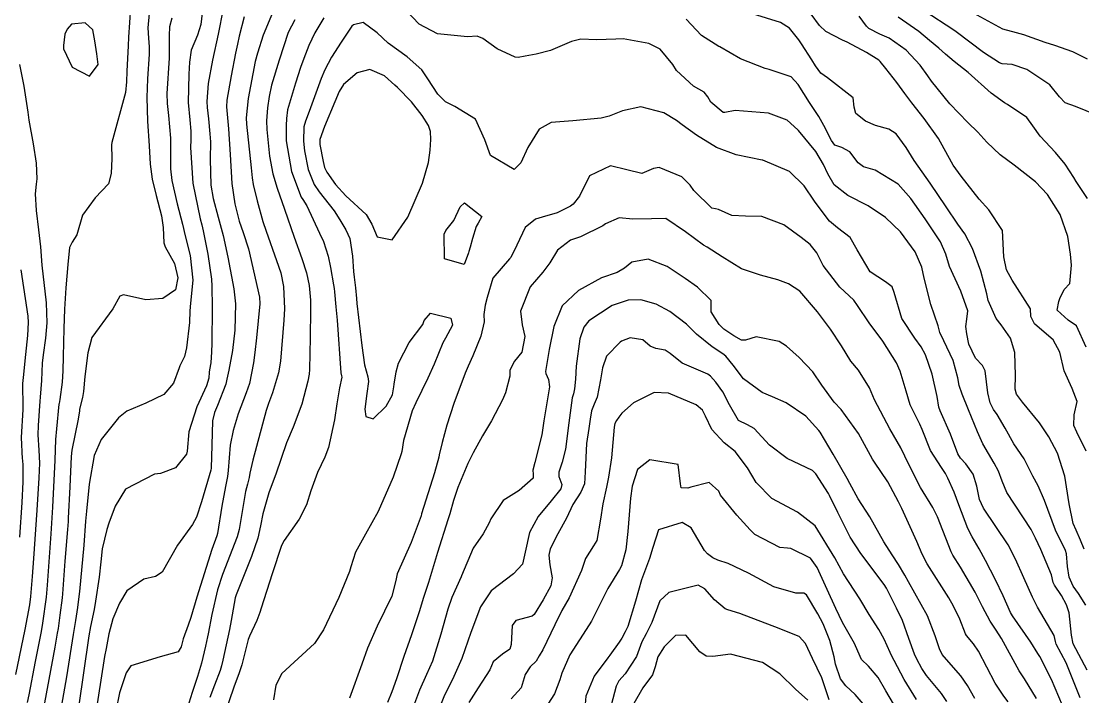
# Model space of a CAD drawing. Header units: feet. Extents: x 1313709 to 1317500, y 405869 to 411659.
# Drawn here: x 1316083 to 1316373.1, y 408357.8 to 408542.4 of the extents above; entities that cross this region are included whole.
import ezdxf

# ---------------------------------------------------------------- set-up
doc = ezdxf.new("R2010")
doc.units = ezdxf.units.FT
doc.layers.add('C-TOPO-MAJR', color=32, linetype='CONTINUOUS')

msp = doc.modelspace()

# ---------------------------------------------------------------- linework, layer by layer
at = {"layer": 'C-TOPO-MAJR'}
for points in [[(1316113.12, 408550.14), (1316112.28, 408537.97), (1316112.19, 408535.64), (1316111.87, 408528.75), (1316111.76, 408525.81), (1316111.53, 408522.84), (1316107.77, 408509.25), (1316107.69, 408508.56), (1316107.76, 408504.82), (1316107.57, 408500.76), (1316106.82, 408497.9), (1316103.25, 408494.11), (1316099.71, 408489.35), (1316098.21, 408484.03), (1316096.89, 408481.95), (1316096.21, 408480.53), (1316095.72, 408475.91), (1316095.18, 408469.49), (1316094.86, 408463.72), (1316094.63, 408458.44), (1316094.43, 408450.78), (1316094.42, 408446.85), (1316094.23, 408443.74), (1316093.57, 408438.98), (1316093.34, 408437.9), (1316093.31, 408437.72), (1316092.61, 408430.98), (1316092.36, 408428.06), (1316092.16, 408422.45), (1316091.55, 408409.62), (1316091.36, 408406.7), (1316091.07, 408402.27), (1316090.14, 408388.28), (1316089.82, 408384.97), (1316088.85, 408377.87), (1316088.46, 408375.59), (1316086.82, 408367.42), (1316085.04, 408358.29), (1316084.67, 408356.2)], [(1316138.2, 408545.75), (1316136.87, 408538.85), (1316135.27, 408531.7), (1316134.09, 408525.35), (1316133.75, 408520.4), (1316133.85, 408518.81), (1316134.19, 408515.71), (1316134.59, 408511.6), (1316134.72, 408509.36), (1316134.67, 408504.71), (1316134.86, 408497.54), (1316135.47, 408493.88), (1316136.81, 408488.83), (1316138.15, 408483.84), (1316139.48, 408477.93), (1316141.14, 408469.24), (1316141.58, 408465.13), (1316141.39, 408457.94), (1316140.74, 408452.35), (1316139.74, 408447.05), (1316139.23, 408444.57), (1316138.89, 408443.2), (1316136.69, 408437.36), (1316135.84, 408435.42), (1316135.27, 408433.21), (1316135.14, 408426.51), (1316134.93, 408420.21), (1316134.84, 408419.71), (1316132.24, 408411.09), (1316130.94, 408406.87), (1316129.83, 408404.85), (1316125.71, 408399.2), (1316121.54, 408391.83), (1316119.74, 408390.61), (1316116.52, 408389.92), (1316111.89, 408386.75), (1316109.87, 408383.33), (1316108.05, 408379.05), (1316106.95, 408374.99), (1316106.21, 408370.99), (1316105.79, 408368.79), (1316103.15, 408351.75)], [(1316374.27, 408365.07), (1316370.47, 408372.27), (1316369.99, 408374.59), (1316369.4, 408380.74), (1316368.71, 408382.89), (1316367.3, 408385.49), (1316365.4, 408388.26), (1316365.05, 408389.05), (1316364.58, 408391.09), (1316361.63, 408397.99), (1316360.17, 408401.1), (1316358.97, 408403.49), (1316352.39, 408413.61), (1316351.04, 408416.69), (1316350.06, 408419.47), (1316348.86, 408421.58), (1316345.79, 408426.86), (1316344.35, 408430.21), (1316341.86, 408436.21), (1316340.13, 408440.48), (1316339.37, 408442.84), (1316338.96, 408444.94), (1316337.7, 408449.68), (1316335.1, 408455.06), (1316334.09, 408457.34), (1316333.6, 408459.09), (1316331.55, 408464.92), (1316329.76, 408472.18), (1316329.15, 408475.12), (1316327.3, 408479.34), (1316323.31, 408484.81), (1316319.22, 408488.73), (1316314.48, 408491.88), (1316308.93, 408494.77), (1316305.18, 408497.62), (1316303.4, 408500.67), (1316302.26, 408503.18), (1316300.13, 408506.77), (1316295.38, 408512.48), (1316295.25, 408512.64), (1316292.33, 408515.28), (1316287.2, 408517.21), (1316278.09, 408518), (1316275.26, 408517.4), (1316274.8, 408517.46), (1316271.44, 408520.22), (1316270.66, 408521.68), (1316269.6, 408522.95), (1316266.71, 408524.63), (1316262.11, 408528.85), (1316261.08, 408530.53), (1316257.61, 408534.7), (1316254.53, 408536.27), (1316247.5, 408537.53), (1316245.51, 408537.45), (1316240.18, 408537.29), (1316235.98, 408537.45), (1316233.4, 408536.81), (1316227.67, 408534.37), (1316223.74, 408533.36), (1316220.73, 408532.79), (1316218.85, 408532.46), (1316218.03, 408532.54), (1316213.09, 408534.84), (1316209.12, 408537.6), (1316207.59, 408538.3), (1316204.93, 408538.13), (1316196.8, 408538.93), (1316191.78, 408541.56), (1316188.14, 408545.34)], [(1316118, 408544.48), (1316117.65, 408540.51), (1316117.77, 408537.73), (1316117.96, 408535.36), (1316117.96, 408533.34), (1316117.53, 408526.66), (1316117.31, 408521.56), (1316117.47, 408515.07), (1316117.93, 408508.29), (1316118.28, 408503.28), (1316118.79, 408499.16), (1316119.84, 408494.77), (1316121.34, 408489.17), (1316121.82, 408486.02), (1316121.98, 408481.82), (1316122.37, 408480.69), (1316124.93, 408476.18), (1316125.82, 408472.21), (1316125.19, 408469.01), (1316121.67, 408466.58), (1316117.1, 408466.23), (1316110.93, 408467.56), (1316109.94, 408467.25), (1316108, 408463.8), (1316102.29, 408455.92), (1316101.18, 408451.72), (1316100.43, 408445.26), (1316100.01, 408441.18), (1316099.75, 408439.58), (1316098.97, 408436.39), (1316098.9, 408435.88), (1316098.59, 408433.66), (1316096.86, 408425.16), (1316096.66, 408423.4), (1316096.27, 408415.19), (1316095.85, 408406.59), (1316095.79, 408405.68), (1316095.62, 408403.5), (1316094.93, 408394.86), (1316094.28, 408385.89), (1316094.17, 408384.78), (1316093.56, 408380.07), (1316093.06, 408376.4), (1316092.87, 408375.14), (1316092.23, 408371.35), (1316089.41, 408356.1)], [(1316124.16, 408543.2), (1316123.52, 408540.81), (1316123.46, 408538.47), (1316123.4, 408532.26), (1316122.83, 408522.61), (1316122.87, 408519.91), (1316123.28, 408516.61), (1316123.76, 408510.39), (1316123.77, 408508.08), (1316123.84, 408501.99), (1316124.17, 408498.81), (1316125.65, 408492.43), (1316127.1, 408486.87), (1316127.84, 408483.75), (1316129.14, 408478.33), (1316129.86, 408471.57), (1316129.29, 408465.36), (1316129.11, 408463.24), (1316128.96, 408460.07), (1316128.16, 408453.09), (1316127.67, 408450.73), (1316126.39, 408448.2), (1316126.14, 408447.66), (1316124.64, 408443.48), (1316122, 408440.34), (1316117.1, 408437.98), (1316111.91, 408435.85), (1316109.59, 408434), (1316104.84, 408428.11), (1316102.97, 408423.74), (1316101.54, 408415.85), (1316100.8, 408408.54), (1316100.58, 408405.78), (1316100.1, 408399.17), (1316098.97, 408386.59), (1316098.68, 408384.44), (1316098.36, 408382.19), (1316097.84, 408378.58), (1316097.24, 408374.79), (1316095.39, 408363.22), (1316093.76, 408353.92)], [(1316132.42, 408544.54), (1316132.08, 408541.42), (1316131.15, 408538.57), (1316129.46, 408534.49), (1316128.97, 408531.16), (1316128.77, 408527.93), (1316128.59, 408520.17), (1316129.12, 408515.42), (1316129.39, 408512.34), (1316129.33, 408509.99), (1316129.28, 408507.84), (1316129.91, 408498.13), (1316131.88, 408488.37), (1316132.34, 408486.72), (1316132.75, 408485.06), (1316134.01, 408478.74), (1316134.98, 408471.92), (1316135.1, 408470), (1316135.22, 408464.16), (1316135.08, 408454.33), (1316134.99, 408451.99), (1316134.79, 408449.02), (1316134.43, 408447.1), (1316134.38, 408446.46), (1316134.31, 408444.83), (1316133.64, 408442.77), (1316131.04, 408437.04), (1316128.85, 408430.2), (1316128.32, 408424.89), (1316128.16, 408424.1), (1316125.2, 408420.31), (1316121.06, 408418.82), (1316119.45, 408418.61), (1316111.46, 408414.47), (1316108.69, 408409.84), (1316106.98, 408405.23), (1316106.37, 408403.45), (1316105.15, 408398.25), (1316104.77, 408394.65), (1316104.35, 408390.48), (1316103.31, 408383.93), (1316102.9, 408381.63), (1316101.97, 408376.95), (1316101.52, 408374.44), (1316098.63, 408354.89)], [(1316143.91, 408543.54), (1316142.56, 408538.3), (1316142.07, 408536.05), (1316141.58, 408533.67), (1316140.4, 408527.48), (1316139.22, 408520.77), (1316139.12, 408518.93), (1316139.62, 408512.92), (1316140.13, 408505.92), (1316140.52, 408498.01), (1316141.36, 408492.45), (1316142.61, 408487.71), (1316143.66, 408484.59), (1316145.13, 408480.15), (1316148.08, 408466.93), (1316148.17, 408465.11), (1316147.28, 408455.81), (1316146.89, 408451.85), (1316146.51, 408448.98), (1316145.36, 408443.41), (1316144.51, 408440.83), (1316142.32, 408435.09), (1316140.91, 408430.56), (1316140.15, 408426.57), (1316139.55, 408419.63), (1316139.36, 408418), (1316138.8, 408415.2), (1316137.79, 408409.82), (1316136.62, 408402.44), (1316136.43, 408401.74), (1316135.08, 408398), (1316131, 408385.03), (1316129.4, 408379.44), (1316128.65, 408377.31), (1316127.28, 408373.66), (1316126.68, 408371.45), (1316125.88, 408370.03), (1316120.97, 408368.69), (1316112.92, 408366.21), (1316111.68, 408364.29), (1316109.86, 408358.87), (1316108.86, 408353.93)], [(1316151.71, 408544.67), (1316149.12, 408538.55), (1316147.6, 408533.66), (1316146.97, 408531.32), (1316145.07, 408521.28), (1316144.52, 408515.97), (1316144.6, 408514.23), (1316145.88, 408502.27), (1316146.1, 408499.57), (1316146.38, 408497.72), (1316147.49, 408493.26), (1316149.07, 408487.61), (1316149.92, 408485.03), (1316152.77, 408477.02), (1316153.92, 408473.6), (1316154.69, 408469.9), (1316154.93, 408463.75), (1316154.79, 408460.65), (1316153.89, 408449.49), (1316153.33, 408446.28), (1316151.7, 408440.86), (1316150.62, 408437.9), (1316149.97, 408435.99), (1316146.26, 408422.43), (1316145.47, 408418.84), (1316145.28, 408417.7), (1316144.84, 408415.85), (1316144.32, 408413.83), (1316142.53, 408403.45), (1316142, 408401.44), (1316137.98, 408391.16), (1316136.64, 408387.04), (1316135.1, 408380.28), (1316134.07, 408374.96), (1316133.92, 408374.18), (1316133.39, 408371.62), (1316132.31, 408366.99), (1316131.21, 408363.35), (1316129.71, 408358.92), (1316127.49, 408351.7)], [(1316157.79, 408542.76), (1316155.97, 408539.24), (1316153.47, 408531.68), (1316151.39, 408524.87), (1316150.73, 408521.77), (1316150.32, 408518.71), (1316150.02, 408515.16), (1316150.09, 408512.77), (1316150.88, 408505.49), (1316151.75, 408500.69), (1316152.95, 408496.75), (1316154.96, 408490.99), (1316157.63, 408483.39), (1316159.72, 408477.54), (1316161, 408473.58), (1316161.74, 408470.12), (1316162.08, 408466.15), (1316162.1, 408463.4), (1316161.93, 408455.95), (1316161.77, 408447.17), (1316161.66, 408445.95), (1316161.31, 408444.02), (1316159.67, 408437.77), (1316157.33, 408431.46), (1316155.53, 408427.15), (1316152.55, 408418.6), (1316151.31, 408415.26), (1316150.66, 408413.49), (1316149.01, 408407.78), (1316148.39, 408404.45), (1316147.7, 408401.13), (1316145.93, 408396.07), (1316141.76, 408385.63), (1316141.51, 408384.8), (1316140.34, 408378.65), (1316139.88, 408376.13), (1316138.09, 408367.76), (1316137.72, 408366.22), (1316137.35, 408365.01), (1316135.83, 408360.96), (1316134.57, 408357.6)], [(1316165.67, 408543.24), (1316163.26, 408539.2), (1316161.57, 408535.74), (1316160.23, 408532.17), (1316159.37, 408529.68), (1316158, 408525.46), (1316155.82, 408518.16), (1316155.46, 408515.8), (1316155.4, 408513.85), (1316155.38, 408510.55), (1316155.42, 408509.69), (1316156.88, 408501.31), (1316159.5, 408494.31), (1316159.95, 408493.61), (1316161.09, 408491.92), (1316164.54, 408484.49), (1316165.57, 408482.21), (1316166.93, 408478.15), (1316167.49, 408475.08), (1316168.39, 408470.31), (1316168.54, 408469.34), (1316168.62, 408468.4), (1316168.99, 408464.29), (1316169.31, 408460.69), (1316170.38, 408446.25), (1316170.55, 408445.44), (1316170.58, 408445.13), (1316170.02, 408442.15), (1316169.29, 408437.84), (1316168.59, 408433.44), (1316166.98, 408425.89), (1316165.99, 408423.21), (1316163.96, 408419.06), (1316162.15, 408414.07), (1316160.96, 408410.19), (1316158.92, 408406.35), (1316154.83, 408400.52), (1316154.14, 408399.08), (1316151.57, 408391.38), (1316148.55, 408382.03), (1316148.2, 408380.83), (1316147.42, 408378.66), (1316145.36, 408374.35), (1316145.05, 408373.45), (1316143.28, 408366.47), (1316142.59, 408364.37), (1316142.48, 408364.09), (1316141.23, 408360.65), (1316138.19, 408351.89)], [(1316373.97, 408382.78), (1316371.96, 408385.99), (1316370.46, 408388.01), (1316369.36, 408390.44), (1316368.94, 408393.41), (1316368.65, 408396.88), (1316368.37, 408397.73), (1316365.67, 408403.27), (1316362.69, 408411.45), (1316360.88, 408415.38), (1316359.5, 408418.07), (1316357.08, 408422.75), (1316354.31, 408426.86), (1316351.87, 408431.15), (1316349.72, 408434.92), (1316348.73, 408436.25), (1316347.77, 408438.07), (1316347.18, 408440.87), (1316346.45, 408446.85), (1316345.69, 408448.28), (1316343.83, 408450.27), (1316342.02, 408454.08), (1316341.42, 408456.93), (1316341.12, 408458.96), (1316341.44, 408460.95), (1316341.66, 408463.19), (1316339.82, 408468.61), (1316336.7, 408475.32), (1316335.68, 408478.72), (1316334.23, 408482.07), (1316330.08, 408488.39), (1316326.14, 408493.94), (1316322.66, 408497.88), (1316316.35, 408501.69), (1316313.17, 408502.57), (1316311.72, 408503.69), (1316309.49, 408506.63), (1316307.23, 408507.81), (1316305.36, 408508.47), (1316304.41, 408509.77), (1316302.32, 408513.9), (1316300.96, 408516.28), (1316298.45, 408520.11), (1316295.31, 408525.06), (1316293.38, 408527.13), (1316287.42, 408529.2), (1316286.32, 408529.45), (1316279.56, 408532.08), (1316273.93, 408535.34), (1316273.69, 408535.47), (1316268.9, 408538.44), (1316264.73, 408542.9)], [(1316373.48, 408398.07), (1316372.46, 408400.56), (1316371.34, 408403.34), (1316370.51, 408405.17), (1316369.35, 408410.51), (1316368.22, 408418.1), (1316366.23, 408424.32), (1316363.86, 408428.84), (1316361.28, 408432.59), (1316356.63, 408438.25), (1316354.96, 408440.48), (1316354.66, 408441.8), (1316354.75, 408445.55), (1316354.56, 408451.89), (1316353.32, 408455.74), (1316350.84, 408459.38), (1316349.48, 408461.18), (1316347.28, 408466.03), (1316346.86, 408467.91), (1316345.22, 408474.09), (1316342.97, 408480.28), (1316340.86, 408484.23), (1316338.95, 408486.95), (1316335.78, 408491.68), (1316331.4, 408498.1), (1316327.08, 408504.26), (1316324.84, 408507.84), (1316322.12, 408511.59), (1316320.13, 408512.9), (1316316.44, 408513.9), (1316313.76, 408515.03), (1316311.1, 408517.14), (1316310.66, 408518.83), (1316310.4, 408521.47), (1316303.39, 408526.89), (1316301.56, 408528.16), (1316300.1, 408530.13), (1316299.1, 408531.78), (1316296.27, 408536.17), (1316295.54, 408537.26), (1316292.94, 408540.47), (1316290.54, 408541.97), (1316282.83, 408544.39)], [(1316374.04, 408424.91), (1316371.46, 408430.04), (1316370.71, 408431.94), (1316370.76, 408434.85), (1316371.54, 408438.44), (1316370.25, 408442.03), (1316368, 408446.82), (1316366.81, 408451.9), (1316365.02, 408455.32), (1316360.65, 408459.02), (1316359.91, 408459.65), (1316358.94, 408461.71), (1316358.87, 408463.74), (1316353.85, 408471.57), (1316352.26, 408474.39), (1316351.53, 408477.98), (1316351.18, 408485.2), (1316347.43, 408490.83), (1316344.81, 408493.74), (1316339.9, 408500.04), (1316337.69, 408502.99), (1316335.22, 408507.5), (1316333.72, 408510.28), (1316329.74, 408515.75), (1316326.4, 408520.03), (1316324.49, 408522.61), (1316322.28, 408525.63), (1316319.27, 408529.42), (1316317.74, 408531.37), (1316317.41, 408531.69), (1316314.01, 408533.81), (1316308.7, 408536.61), (1316307.49, 408537.18), (1316302.94, 408539.58), (1316301.19, 408541.23), (1316298.85, 408544.29)], [(1316374, 408453.3), (1316371.38, 408459.14), (1316369.11, 408460.7), (1316366.12, 408463.45), (1316366.54, 408465.78), (1316366.81, 408466.63), (1316368.02, 408469.08), (1316369.6, 408470.73), (1316370.07, 408475.71), (1316369.75, 408478.68), (1316369.05, 408483.5), (1316366.9, 408489.51), (1316363.47, 408494.97), (1316360.19, 408498.45), (1316354.32, 408503.03), (1316350.52, 408505.88), (1316346.89, 408509.27), (1316344.42, 408512.02), (1316341.69, 408514.69), (1316336.8, 408519.77), (1316331.77, 408525.99), (1316330.76, 408527.41), (1316328.67, 408530.32), (1316324.88, 408534.47), (1316320.2, 408537.77), (1316317.65, 408538.81), (1316314.64, 408540.38), (1316313.99, 408541.05), (1316311.96, 408543.74)], [(1316374.37, 408493.96), (1316371.27, 408498.55), (1316370.67, 408499.7), (1316368.32, 408503.29), (1316365.65, 408506.46), (1316361.49, 408510.99), (1316359.43, 408513.73), (1316357.78, 408516.04), (1316352.55, 408519.61), (1316351.76, 408520.02), (1316348.07, 408522.74), (1316341.81, 408528.36), (1316338, 408531.32), (1316335.59, 408533.33), (1316333.79, 408534.97), (1316331.18, 408537.09), (1316328.27, 408539.53), (1316322.63, 408543.44)], [(1316376.95, 408516.72), (1316371.17, 408519.06), (1316368.33, 408520.04), (1316366.74, 408521.67), (1316364.11, 408525.02), (1316357.83, 408529.15), (1316353.79, 408530.54), (1316351.1, 408530.75), (1316350.36, 408530.96), (1316346.01, 408533.8), (1316338.54, 408539.46), (1316337.88, 408539.92), (1316329.76, 408545.16)], [(1316374.39, 408531.95), (1316370.42, 408534.01), (1316365.51, 408535.76), (1316362.83, 408536.51), (1316357.02, 408538.6), (1316355.02, 408539.14), (1316351.28, 408540.16), (1316343.23, 408544.57)], [(1316102.62, 408540.04), (1316100.44, 408541.92), (1316096.74, 408541.56), (1316095.53, 408540.23), (1316094.96, 408538.83), (1316094.58, 408535.69), (1316094.59, 408534.81), (1316096.92, 408529.84), (1316101.66, 408527.37), (1316103.99, 408530.56), (1316103.68, 408533.48), (1316103.13, 408537.01), (1316102.62, 408540.04)], [(1316372.36, 408357.5), (1316368.55, 408367.04), (1316365.85, 408372.2), (1316365.66, 408372.92), (1316365.31, 408374.56), (1316360.72, 408382.27), (1316359.35, 408384.96), (1316357, 408390.29), (1316354.77, 408395.4), (1316352.71, 408399.34), (1316346.01, 408409.29), (1316344.87, 408411.69), (1316344.12, 408415.33), (1316343.18, 408418.65), (1316341.19, 408421.41), (1316339.72, 408422.99), (1316338.96, 408424.2), (1316336.98, 408429.56), (1316334.13, 408435.95), (1316333.81, 408436.87), (1316333.31, 408439.87), (1316331.94, 408445.93), (1316330.17, 408451.2), (1316328.95, 408453.44), (1316327.2, 408455.72), (1316323.66, 408461.11), (1316321.61, 408468.28), (1316321, 408469.79), (1316319.19, 408471.11), (1316314.99, 408473.85), (1316311.45, 408479.87), (1316309.58, 408483.27), (1316306.09, 408485.89), (1316303.87, 408487.72), (1316303.5, 408488.15), (1316299.82, 408493.15), (1316296.95, 408497.4), (1316292.99, 408501.32), (1316285.69, 408504.39), (1316285.48, 408504.44), (1316278.4, 408505.87), (1316273.01, 408507.89), (1316267.52, 408511.18), (1316263.62, 408514.05), (1316262.12, 408515.21), (1316258.61, 408517.31), (1316252.32, 408518.94), (1316247.33, 408517.88), (1316243.67, 408516.44), (1316241.46, 408515.9), (1316233.71, 408515.17), (1316227.87, 408514.68), (1316224.58, 408512.83), (1316221.47, 408507.81), (1316219.5, 408503.69), (1316217.74, 408501.84), (1316211.28, 408505.64), (1316209.73, 408509.93), (1316207.19, 408515.56), (1316201.52, 408519.1), (1316198.99, 408520.33), (1316196.85, 408522.45), (1316194.16, 408526.66), (1316192.52, 408529.08), (1316188.47, 408532.63), (1316183.32, 408536.39), (1316180.29, 408539.18), (1316176.45, 408541.97), (1316173.77, 408541.4), (1316173.39, 408541.02), (1316170.46, 408536.64), (1316167.79, 408532.55), (1316165.97, 408529.08), (1316165, 408526.74), (1316161.69, 408517.67), (1316160.65, 408515.03), (1316160.24, 408513.54), (1316160.11, 408509.6), (1316160.4, 408506.93), (1316161.4, 408501.86), (1316163.03, 408497.75), (1316164.44, 408495.7), (1316168.52, 408490.54), (1316170.07, 408488.12), (1316171.72, 408485.38), (1316172.83, 408482.96), (1316173.51, 408478.13), (1316173.79, 408474.01), (1316173.99, 408472.47), (1316174.39, 408469.49), (1316174.6, 408466.64), (1316174.72, 408465.27), (1316176.07, 408453.73), (1316176.84, 408448.47), (1316177.72, 408445.18), (1316177.89, 408443.89), (1316177.48, 408440.6), (1316176.92, 408436.41), (1316177.18, 408434.4), (1316179.19, 408433.68), (1316182.73, 408437.15), (1316184.44, 408440.31), (1316184.85, 408442.47), (1316184.91, 408443.2), (1316185.48, 408446.55), (1316186.15, 408448.9), (1316189.05, 408454.6), (1316192.72, 408459.51), (1316193.16, 408460.63), (1316194.86, 408462.59), (1316200.45, 408461.19), (1316200.83, 408459.31), (1316198.99, 408455.76), (1316198.24, 408454.51), (1316195.83, 408448.67), (1316194.15, 408444.86), (1316190.82, 408438.12), (1316189.85, 408435.89), (1316187.48, 408427.77), (1316187.01, 408424.79), (1316186.87, 408424.13), (1316184.63, 408417.78), (1316180.59, 408408.43), (1316177.07, 408402.17), (1316174.32, 408397.31), (1316173.06, 408393.26), (1316172.76, 408392), (1316169.8, 408384.94), (1316165.62, 408376.06), (1316163.19, 408372.31), (1316154.21, 408364.12), (1316152.56, 408360.92), (1316151.98, 408356.91)], [(1316082.5, 408530.52), (1316083.71, 408524.62), (1316084.77, 408517.48), (1316085.12, 408515.3), (1316086.27, 408508.82), (1316087.08, 408503.61), (1316087.29, 408499.28), (1316087.09, 408497.83), (1316086.84, 408495.2), (1316087.11, 408490.6), (1316087.77, 408485.34), (1316088.23, 408480.69), (1316088.67, 408475.72), (1316089.84, 408465.38), (1316090.01, 408459.99), (1316089.64, 408455.8), (1316088.96, 408451.24), (1316088.77, 408448.89), (1316088.58, 408444.19), (1316088.19, 408439.68), (1316088.11, 408438.59), (1316087.65, 408431.92), (1316087.58, 408429.37), (1316087.83, 408425.13), (1316087.96, 408421.57), (1316087.82, 408417.57), (1316087.27, 408408.81), (1316086.38, 408395.58), (1316086.02, 408390.67), (1316085.53, 408385.15), (1316085.23, 408382.89), (1316084, 408376.13), (1316081.48, 408363.87)], [(1316194.35, 408513.83), (1316192.61, 408516.64), (1316189.62, 408520.29), (1316185.8, 408524.24), (1316185.11, 408524.93), (1316182.32, 408527.45), (1316178.28, 408529.14), (1316174.8, 408528.28), (1316171.11, 408525.1), (1316169.92, 408523.15), (1316168.71, 408520.29), (1316165.86, 408513.57), (1316164.61, 408510), (1316164.58, 408508.7), (1316165.54, 408504.07), (1316165.93, 408502.4), (1316166.49, 408501.11), (1316168.86, 408497.77), (1316171.75, 408494.64), (1316177.23, 408489.54), (1316178.82, 408486.94), (1316180.26, 408483.45), (1316184.4, 408482.61), (1316188.66, 408488.83), (1316192.71, 408498.13), (1316194.31, 408503.73), (1316194.79, 408507.15), (1316194.96, 408510.03), (1316194.85, 408512.25), (1316194.35, 408513.83)], [(1316367.53, 408355.43), (1316364.58, 408362.55), (1316361.36, 408368.75), (1316360.87, 408369.57), (1316358.9, 408372.75), (1316353.91, 408379.94), (1316353.4, 408380.77), (1316351.33, 408385.41), (1316349.26, 408389.77), (1316346.54, 408394.99), (1316344.82, 408398.24), (1316342.88, 408401.45), (1316341.66, 408403.74), (1316339.26, 408410.2), (1316338, 408413.71), (1316336.26, 408417.48), (1316335.6, 408418.79), (1316334.49, 408420.46), (1316331.53, 408425.03), (1316329.24, 408430.83), (1316328.59, 408432.28), (1316325.91, 408437.57), (1316324.85, 408441.27), (1316323.23, 408446.72), (1316322.18, 408448.99), (1316318.48, 408454.96), (1316314.75, 408459.98), (1316311.55, 408464.71), (1316310.51, 408466.12), (1316306.76, 408469.74), (1316302.18, 408475.64), (1316300.44, 408479.12), (1316298.58, 408481.37), (1316296.13, 408483.28), (1316291.4, 408486.72), (1316285.44, 408488.96), (1316280.97, 408489.06), (1316277.23, 408489.28), (1316273.56, 408490.96), (1316272.74, 408491.1), (1316271.78, 408491.28), (1316266.83, 408496.09), (1316265.85, 408497.55), (1316263.5, 408499.88), (1316257.32, 408502.4), (1316255.77, 408502.11), (1316252.58, 408500.73), (1316248.49, 408501.76), (1316244.07, 408502.87), (1316238.34, 408500.07), (1316235.59, 408494.58), (1316233.8, 408492.4), (1316233.07, 408491.85), (1316229.44, 408489.97), (1316225.39, 408488.85), (1316223.58, 408488.27), (1316220.73, 408485.98), (1316218.41, 408481.14), (1316216.85, 408477.84), (1316216.46, 408477.46), (1316211.86, 408472.14), (1316210.36, 408466.89), (1316209.83, 408464.74), (1316209.47, 408462.27), (1316209.5, 408460.2), (1316208.57, 408456.3), (1316206.45, 408450.98), (1316205.18, 408448.08), (1316204.35, 408446.22), (1316201.2, 408437.88), (1316199.36, 408431.99), (1316198.01, 408427.29), (1316197.26, 408423.91), (1316197.12, 408423.22), (1316195.95, 408418.94), (1316192.44, 408407.74), (1316192.27, 408407.19), (1316189.53, 408399.98), (1316185.77, 408391.39), (1316185.36, 408389.55), (1316184.28, 408385.28), (1316180.32, 408377.04), (1316177.64, 408371.06), (1316176.13, 408366.66), (1316172.69, 408357.45)], [(1316207.36, 408486.26), (1316206.3, 408482.97), (1316205.72, 408480.67), (1316205.34, 408479.46), (1316205.24, 408479.04), (1316204.1, 408475.87), (1316198.7, 408477.44), (1316198.61, 408484.14), (1316199.02, 408485.17), (1316200.52, 408487.02), (1316201.27, 408487.87), (1316202.94, 408491.65), (1316204.17, 408492.78), (1316208.9, 408489), (1316207.88, 408487.18), (1316207.36, 408486.26)], [(1316360.48, 408357.29), (1316357.17, 408362.72), (1316355.73, 408364.89), (1316350.91, 408373.72), (1316349.45, 408375.96), (1316347.76, 408378.4), (1316345.73, 408382.36), (1316343.7, 408386.38), (1316339.66, 408393.16), (1316337.61, 408396.46), (1316337.13, 408397.41), (1316333.42, 408406.97), (1316332.12, 408409.46), (1316328.77, 408414.95), (1316325.59, 408421.25), (1316323.37, 408425.81), (1316320.43, 408431.01), (1316316.23, 408438.92), (1316314.86, 408442.16), (1316311.86, 408447.05), (1316309.7, 408449.51), (1316307.14, 408453.63), (1316304.14, 408458.23), (1316300.61, 408463), (1316295.81, 408468.62), (1316292.73, 408470.64), (1316289.81, 408471.66), (1316285.01, 408473.02), (1316279.86, 408474.75), (1316274.58, 408477.97), (1316270.45, 408480.59), (1316269.43, 408481.13), (1316264.55, 408484.82), (1316259.13, 408488.5), (1316255.25, 408488.37), (1316250.16, 408488.26), (1316246.43, 408488.68), (1316242.67, 408487.02), (1316241.94, 408486.46), (1316235.86, 408483.41), (1316233.16, 408482.5), (1316229.6, 408479.81), (1316227.48, 408476.33), (1316225.55, 408473.76), (1316222.08, 408469.81), (1316219.45, 408463.1), (1316219.93, 408459.44), (1316220.63, 408456.19), (1316219.84, 408451.92), (1316217.83, 408449.52), (1316216.58, 408446.99), (1316216.52, 408445.36), (1316215.37, 408440.82), (1316214.54, 408438.87), (1316211.56, 408433.14), (1316209.03, 408429.09), (1316206.5, 408424.4), (1316205.09, 408421.55), (1316202.31, 408415), (1316201.18, 408411.41), (1316200.11, 408407.75), (1316199.61, 408406.11), (1316196.81, 408397.16), (1316194.27, 408389.04), (1316192.88, 408384.68), (1316191.83, 408381.27), (1316189.68, 408374.7), (1316187.55, 408368.81), (1316185.57, 408362.65), (1316184.28, 408359.18), (1316183.1, 408356.18)], [(1316352.76, 408356.44), (1316351.52, 408357.97), (1316349.18, 408361.46), (1316344.64, 408370.26), (1316343.24, 408372.27), (1316341.3, 408374.5), (1316341.03, 408375), (1316339.53, 408378.98), (1316337.82, 408382.58), (1316336.49, 408384.83), (1316330.62, 408394.07), (1316329.21, 408396.77), (1316327.74, 408400.25), (1316323.65, 408409.19), (1316322.74, 408411.06), (1316319.83, 408416.55), (1316316.2, 408421.86), (1316315.64, 408422.74), (1316311.85, 408429.72), (1316307.13, 408436.26), (1316305.21, 408438.27), (1316301.79, 408442.92), (1316299.38, 408446.59), (1316295.61, 408450.46), (1316292.15, 408453.54), (1316290.12, 408454.85), (1316283.9, 408456.12), (1316280.98, 408455.22), (1316279.82, 408455.2), (1316277.78, 408456.37), (1316275.04, 408458.25), (1316273.73, 408459.46), (1316271.56, 408463), (1316271.52, 408463.36), (1316271.56, 408466.08), (1316267.83, 408469.73), (1316264.48, 408472.03), (1316259.56, 408475.35), (1316254.33, 408477.33), (1316249.84, 408476.56), (1316247.84, 408474.86), (1316245.9, 408473.7), (1316241.6, 408472.25), (1316235.26, 408468.75), (1316230.88, 408464.64), (1316228.55, 408458.97), (1316227.29, 408452.67), (1316226.29, 408446.69), (1316226.38, 408446.08), (1316227.06, 408444.45), (1316227.39, 408442.5), (1316226.58, 408437.54), (1316225.85, 408433.22), (1316225.26, 408429.38), (1316223.41, 408421.81), (1316222.84, 408419.72), (1316222.89, 408418.65), (1316222.87, 408417.49), (1316219.1, 408414.11), (1316214.75, 408411.44), (1316211.32, 408406.39), (1316210.91, 408405.27), (1316209.26, 408402.32), (1316206.49, 408398.38), (1316203.33, 408390.87), (1316203.2, 408390.52), (1316200.71, 408384.87), (1316199.6, 408381.76), (1316197.69, 408374.86), (1316195.41, 408367.55), (1316193.78, 408363.84), (1316191.83, 408359.55), (1316188.04, 408349.41)], [(1316082.88, 408474.41), (1316084.79, 408461.77), (1316084.9, 408460.07), (1316084.71, 408456.45), (1316084.14, 408451.33), (1316083.5, 408444.98), (1316083.39, 408443.39), (1316083.36, 408441.85), (1316083.47, 408438.4), (1316083.4, 408436.29), (1316082.97, 408428.64), (1316083.28, 408422.84), (1316083.34, 408422.44), (1316083.49, 408421), (1316083.49, 408416.51), (1316083.21, 408410.91), (1316082.49, 408401.4)], [(1316343.62, 408357.32), (1316341.59, 408360.86), (1316339.81, 408363.53), (1316335.23, 408368.7), (1316334.7, 408369.35), (1316333.92, 408370.87), (1316332.77, 408374.4), (1316330.67, 408379.91), (1316325.47, 408389.21), (1316324.46, 408390.99), (1316322.76, 408393.94), (1316320.99, 408396.56), (1316318.75, 408400.14), (1316314.9, 408406.91), (1316311.71, 408411.88), (1316309.45, 408416.03), (1316308.73, 408417.43), (1316304.89, 408424.1), (1316301.34, 408430.11), (1316301.01, 408430.58), (1316297.41, 408434.42), (1316292.02, 408438.09), (1316288.35, 408439.75), (1316285.46, 408440.94), (1316280.35, 408444.68), (1316277.56, 408448.36), (1316275.54, 408450.85), (1316274.74, 408451.49), (1316271.81, 408453.38), (1316267.51, 408456.86), (1316264.81, 408459.56), (1316260.25, 408463.07), (1316256.53, 408465.02), (1316252.37, 408466.2), (1316248.83, 408466.11), (1316244.47, 408464.68), (1316238.16, 408460.51), (1316236.74, 408458.77), (1316235.68, 408455.6), (1316234.63, 408448.07), (1316234.47, 408444.57), (1316234.25, 408441.88), (1316233.96, 408440.51), (1316233.73, 408439.97), (1316233.55, 408439.45), (1316232.68, 408432.62), (1316231.71, 408425.48), (1316230.8, 408421.84), (1316229.92, 408419.17), (1316229.96, 408417.98), (1316230.73, 408415.75), (1316230.5, 408414.59), (1316227.8, 408411.33), (1316224.24, 408407.04), (1316221.91, 408402.65), (1316220.71, 408397.32), (1316219.96, 408394.05), (1316217.58, 408391.37), (1316211.46, 408386.76), (1316208.52, 408382.33), (1316205.88, 408375.39), (1316203.39, 408368.21), (1316201.23, 408363.35), (1316198.5, 408357.81), (1316197.78, 408355.98)], [(1316335.92, 408356.51), (1316334.53, 408358.65), (1316330.43, 408363.56), (1316329.12, 408365.47), (1316327.72, 408368.09), (1316327.1, 408369.42), (1316325.57, 408373.67), (1316323.85, 408378.62), (1316322.23, 408382.03), (1316319.47, 408387.46), (1316318.88, 408388.42), (1316312.43, 408396.96), (1316309.58, 408401.4), (1316306.13, 408408.11), (1316303.9, 408412.82), (1316303.65, 408413.29), (1316300.15, 408418.68), (1316299.24, 408419.57), (1316292.36, 408422.89), (1316287.48, 408426.54), (1316283.32, 408431.06), (1316281.46, 408432.05), (1316279.01, 408433.27), (1316276.6, 408437.56), (1316274.77, 408441.1), (1316272.84, 408443.77), (1316271.37, 408445.4), (1316270.62, 408445.9), (1316263.65, 408448.96), (1316260.31, 408451.55), (1316258.95, 408452.46), (1316256.4, 408452.96), (1316254.88, 408453.59), (1316252.84, 408455.3), (1316249.41, 408455.85), (1316247.03, 408454.91), (1316246.73, 408454.7), (1316242.93, 408450.89), (1316241.82, 408447.69), (1316241.33, 408444.35), (1316240.36, 408439.6), (1316239.55, 408437.7), (1316238.88, 408435.91), (1316238.51, 408433.59), (1316238.14, 408431.09), (1316237.53, 408426.99), (1316237.13, 408419.2), (1316236.97, 408416), (1316235.95, 408413.68), (1316233.77, 408410.36), (1316231.98, 408406.56), (1316229.67, 408402.29), (1316227.57, 408398.19), (1316227.19, 408396.44), (1316227.46, 408393.79), (1316228.14, 408390.29), (1316227.7, 408388.08), (1316225.69, 408384.28), (1316223.21, 408380.25), (1316222.65, 408379.79), (1316218.19, 408378.58), (1316217.13, 408377.22), (1316216.94, 408372.11), (1316216.58, 408370.79), (1316214.51, 408369.47), (1316212.01, 408367.32), (1316211.04, 408365.12), (1316207.85, 408360.21), (1316205.31, 408356.25)], [(1316327.66, 408357.07), (1316324.3, 408362.48), (1316320.63, 408369.45), (1316320.45, 408369.85), (1316318.85, 408373.57), (1316317.34, 408376.2), (1316314.77, 408380.3), (1316312.16, 408384.5), (1316307.71, 408391.42), (1316305.38, 408395.79), (1316300.01, 408404.46), (1316295.17, 408408.21), (1316288.18, 408411.95), (1316283.84, 408416.29), (1316281.51, 408420.32), (1316278.16, 408424.82), (1316275.13, 408427.13), (1316271.7, 408430.84), (1316270.01, 408434.47), (1316269.2, 408436.09), (1316267.42, 408437.52), (1316259.92, 408440.76), (1316255.94, 408440.96), (1316250.35, 408438.06), (1316247.13, 408435.26), (1316246.33, 408434.21), (1316245.66, 408433.26), (1316245.24, 408432.42), (1316245.09, 408431.46), (1316244.34, 408423.05), (1316243.5, 408417.81), (1316242.95, 408415.06), (1316241.91, 408410.5), (1316241.31, 408406.28), (1316240.29, 408400.47), (1316239.43, 408399.04), (1316237.18, 408395.59), (1316236.13, 408392.29), (1316232.73, 408384.84), (1316230.77, 408381.39), (1316228.83, 408377.44), (1316225.51, 408370.63), (1316224.59, 408368.97), (1316223.69, 408367.55), (1316222.09, 408365.94), (1316220.77, 408363.86), (1316219.67, 408360.25), (1316216.88, 408357.22)], [(1316321.35, 408355.86), (1316319.33, 408359.4), (1316317.2, 408363.05), (1316314.54, 408366.11), (1316312.68, 408367.99), (1316311.67, 408370.29), (1316310.71, 408372.37), (1316307.42, 408378.05), (1316305.64, 408381.87), (1316303.28, 408387.09), (1316300.51, 408393.12), (1316298.69, 408395.64), (1316293.3, 408398.29), (1316292.42, 408398.37), (1316290.29, 408398.6), (1316283.53, 408402.12), (1316282.21, 408403.37), (1316278.57, 408407.44), (1316274.07, 408412.87), (1316273.62, 408413.99), (1316271.02, 408416.29), (1316265.97, 408415.08), (1316265.2, 408414.79), (1316263.38, 408414.89), (1316263.16, 408415.93), (1316262.5, 408421.23), (1316254.84, 408422.52), (1316251.44, 408419.85), (1316249.94, 408415.37), (1316249.54, 408412.07), (1316249.33, 408409.8), (1316248.74, 408402.97), (1316248.23, 408397.89), (1316247.05, 408393.6), (1316246.49, 408392.53), (1316243.33, 408387.36), (1316238.81, 408378.47), (1316238.22, 408377.45), (1316232.97, 408369.26), (1316230.76, 408364.24), (1316230.2, 408362.4), (1316228.75, 408358.58), (1316226.06, 408354.45)], [(1316314.22, 408354.59), (1316310.87, 408358.42), (1316308.39, 408360.8), (1316306.91, 408362.68), (1316305.53, 408366.7), (1316305.13, 408368.74), (1316303.98, 408373.13), (1316302.13, 408377.76), (1316300.68, 408380.49), (1316297.57, 408385.6), (1316296.89, 408386.07), (1316294.7, 408386.08), (1316288.64, 408387.86), (1316281.8, 408391.53), (1316276.16, 408394.24), (1316273.39, 408395.07), (1316272.05, 408395.73), (1316270.58, 408396.83), (1316269.74, 408397.78), (1316266.1, 408403.91), (1316263.64, 408405.43), (1316257.17, 408403.41), (1316255.59, 408398.61), (1316254.68, 408395.59), (1316252.48, 408389.77), (1316250.88, 408383.95), (1316248.78, 408377.01), (1316248.07, 408375.53), (1316247.1, 408373.81), (1316246.45, 408372.68), (1316243.88, 408369.13), (1316243.3, 408368.45), (1316239.6, 408363.46), (1316237.32, 408357.98), (1316236.98, 408353.56)], [(1316303.77, 408356.92), (1316302.96, 408359.38), (1316301.76, 408362.96), (1316299.27, 408368.23), (1316297.33, 408372.31), (1316295.6, 408374.23), (1316288.98, 408376.9), (1316280.56, 408380.12), (1316279.41, 408380.58), (1316276.1, 408381.53), (1316275.42, 408381.82), (1316272.5, 408384.24), (1316269.85, 408387.31), (1316268.02, 408388.27), (1316260.02, 408386.32), (1316257.49, 408383.98), (1316255.37, 408378.04), (1316253.77, 408374.97), (1316252.6, 408372.81), (1316251.18, 408368.83), (1316248.07, 408364.08), (1316246.33, 408362.11), (1316245.59, 408360.69), (1316243.73, 408353.73)], [(1316297.96, 408356.82), (1316294.6, 408359.83), (1316290.32, 408364.09), (1316285.55, 408367.14), (1316276.83, 408369.4), (1316272.01, 408368.75), (1316270.17, 408368.85), (1316268.47, 408370.09), (1316264.68, 408374.59), (1316261.8, 408374.52), (1316258.71, 408371.41), (1316257.02, 408368.73), (1316256.25, 408365.97), (1316255.48, 408363.79), (1316252.9, 408360.21), (1316250.44, 408355.99)]]:
    msp.add_lwpolyline(points, dxfattribs=at)

doc.saveas('drawing.dxf')
